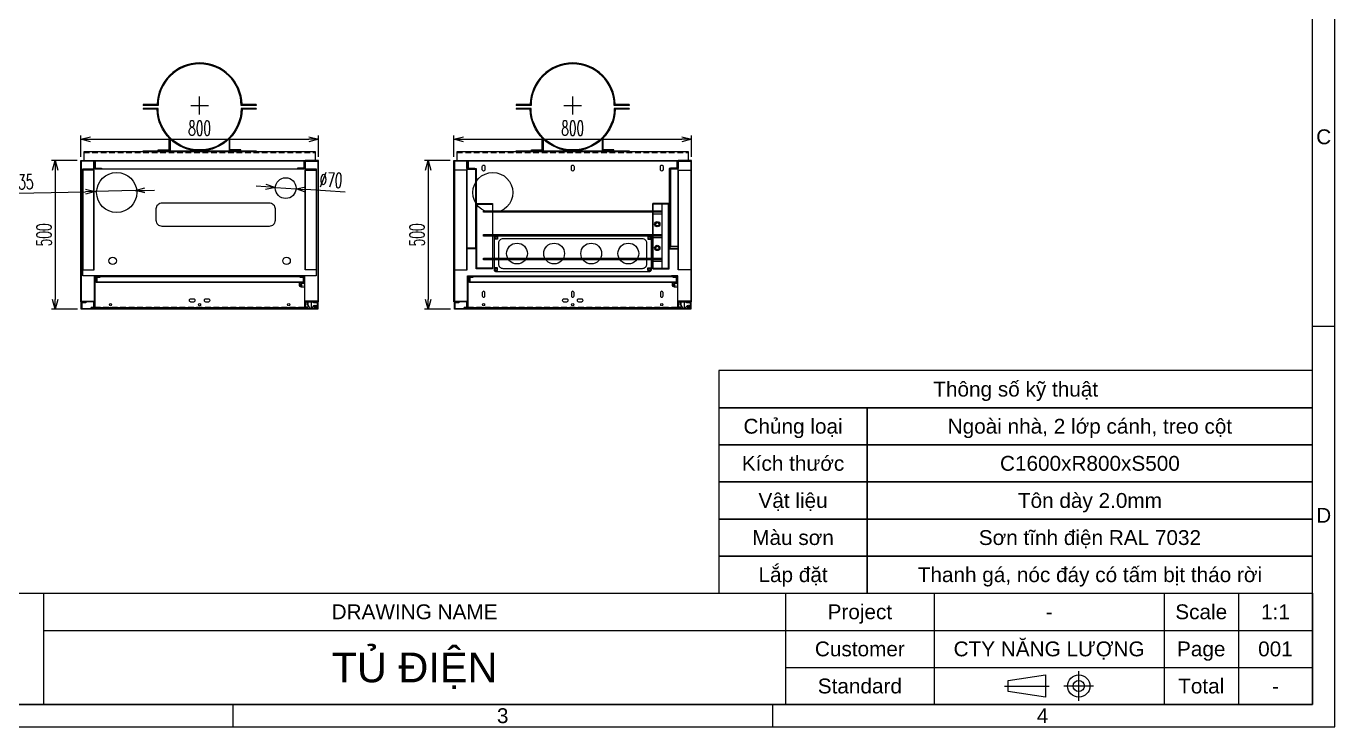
# Model space of a CAD drawing. Header units: millimetres. Extents: x -4798 to 103231, y 23514 to 54248.
# Drawn here: x -1781 to 2627, y 37689 to 40049 of the extents above; entities that cross this region are included whole.
import ezdxf
from ezdxf.enums import TextEntityAlignment as Align

# ---------------------------------------------------------------- set-up
doc = ezdxf.new("R2010")
doc.units = ezdxf.units.MM
doc.header["$LTSCALE"] = 3
doc.linetypes.add('ACAD_ISO04W100', pattern=[30, 24, -3, 0, -3])
doc.linetypes.add('HIDDEN', pattern=[9.525, 6.35, -3.175])
doc.layers.add('@.DM. KÍCH THƯỚC', color=8, linetype='Continuous', lineweight=20, transparency=0.2)
for name, color, linetype in [('@.DM. NÉT CHÍNH', 7, 'Continuous'), ('@.TEXT', 7, 'Continuous'), ('@.VISIBLE', 7, 'Continuous'), ('centerline', 6, 'ACAD_ISO04W100'), ('EQUIPMENT', 4, 'Continuous'), ('equipments', 2, 'Continuous')]:
    doc.layers.add(name, color=color, linetype=linetype)
doc.styles.add('Ann_w01', font='romans.shx', dxfattribs={"width": 0.6, "bigfont": 'chineset.shx'})
doc.styles.add('Arial', font='arial.ttf')
doc.dimstyles.new('Dim 01_SC25', dxfattribs={"dimscale": 25, "dimtxt": 2, "dimasz": 1.3, "dimexe": 0.5, "dimexo": 0.5, "dimgap": 0.5, "dimtad": 1, "dimdec": 1, "dimzin": 12, "dimdsep": 46, "dimtxsty": 'Ann_w01', "dimblk": 'OPEN30', "dimcen": 1.5, "dimclrd": 6, "dimclre": 6, "dimclrt": 3, "dimadec": 1, "dimazin": 3, "dimtm": 1e-09, "dimtfac": 1, "dimtdec": 1, "dimtix": 1, "dimtmove": 0, "dimatfit": 3, "dimldrblk": 'OPEN30', "dimfxl": 0, "dimtolj": 1, "dimlwd": 0, "dimlwe": 0, "dimarcsym": 0})

# ---------------------------------------------------------------- blocks, each defined once
blk = doc.blocks.new('HL011-1 Top')
at = {"layer": 'centerline'}
for p, q in [((-20.3, 18.5), (-20.3, 16.5)), ((-3.8, 0), (4.2, 0)), ((0.2, 4), (0.2, -4))]:
    blk.add_line(p, q, dxfattribs=at)
at = {"layer": 'EQUIPMENT'}
for points in [[(-26, 17.5), (-26, 5.8, 0.131652), (-25.9, 5.3), (-26, 5.5), (-28, 5.5), (-28, 17.5), (-15, 17.5), (-15, 0, 0.414214), (-13, -2), (-10.3, -2)], [(-9.9, -3), (-10.3, -2), (-4, 4.2, -1.496606), (0.2, -6), (-19.3, -6), (-20.5, -6), (-20.5, -4), (-20.5, -4)]]:
    blk.add_lwpolyline(points, format="xyb", dxfattribs=at)
blk.add_lwpolyline([(-25.9, 5.3), (-19.3, -6), (-18.8, -5)], dxfattribs=at)
blk.add_circle((0.2, 0), 3.5, dxfattribs=at)
blk = doc.blocks.new('HL012-2')
at = {"color": 6}
for p, q in [((-3, 0), (3, 0)), ((0, 3), (0, -3))]:
    blk.add_line(p, q, dxfattribs=at)
at = {"color": 1, "linetype": 'Continuous'}
for p, q in [((11.1, 0), (8.6, 0)), ((0, -9), (0, -11))]:
    blk.add_line(p, q, dxfattribs=at)
at = {"color": 8}
blk.add_circle((0, 0), 2.5, dxfattribs=at)
at = {"layer": 'equipments'}
for p, q in [((-6, 0), (-6, -10)), ((10.5, 6), (0, 6)), ((10.5, -6), (10.5, 6)), ((-6, -10), (6, -10)), ((10.5, -6), (0, -6)), ((6, -6), (6, -10))]:
    blk.add_line(p, q, dxfattribs=at)
blk.add_arc((0, 0), 6, 90, 270, dxfattribs=at)
blk = doc.blocks.new('_Open30')
at = {"color": 0, "linetype": 'ByBlock', "lineweight": -2}
for p, q in [((-1, 0.27), (0, 0)), ((0, 0), (-1, -0.27)), ((0, 0), (-1, 0))]:
    blk.add_line(p, q, dxfattribs=at)
blk = doc.blocks.new('*D112')
at = {"layer": '@.DM. KÍCH THƯỚC', "color": 6, "lineweight": 0}
for p, q in [((-1597, 39608.3), (-1597, 39680.3)), ((-797, 39608.3), (-797, 39680.3)), ((-1564.5, 39667.8), (-829.5, 39667.8))]:
    blk.add_line(p, q, dxfattribs=at)
at = {"layer": 'Defpoints', "color": 0}
for p in [(-797, 39667.8), (-1597, 39595.8), (-797, 39595.8)]:
    blk.add_point(p, dxfattribs=at)
at = {"layer": '@.DM. KÍCH THƯỚC', "color": 6, "lineweight": 0, "xscale": 32.5, "yscale": 32.5, "zscale": 32.5, "rotation": 180}
blk.add_blockref('_Open30', (-1597, 39667.8), dxfattribs=at)
at = {"layer": '@.DM. KÍCH THƯỚC', "color": 6, "lineweight": 0, "xscale": 32.5, "yscale": 32.5, "zscale": 32.5}
blk.add_blockref('_Open30', (-797, 39667.8), dxfattribs=at)
at = {"layer": '@.DM. KÍCH THƯỚC', "color": 3, "insert": (-1197, 39705.3), "char_height": 50, "attachment_point": 5, "style": 'Ann_w01'}
blk.add_mtext('\\A1;800', dxfattribs=at)
blk = doc.blocks.new('*D113')
at = {"layer": '@.DM. KÍCH THƯỚC', "color": 6, "lineweight": 0}
for p, q in [((-1609.5, 39595.8), (-1696.3, 39595.8)), ((-1683.8, 39563.3), (-1683.8, 39128.3)), ((-1608, 39095.8), (-1696.3, 39095.8))]:
    blk.add_line(p, q, dxfattribs=at)
at = {"layer": 'Defpoints', "color": 0}
for p in [(-1597, 39595.8), (-1683.8, 39095.8), (-1595.5, 39095.8)]:
    blk.add_point(p, dxfattribs=at)
at = {"layer": '@.DM. KÍCH THƯỚC', "color": 6, "lineweight": 0, "xscale": 32.5, "yscale": 32.5, "zscale": 32.5}
for p, rotation in [((-1683.8, 39595.8), 90), ((-1683.8, 39095.8), 270)]:
    blk.add_blockref('_Open30', p, dxfattribs=dict(at, rotation=rotation))
at = {"layer": '@.DM. KÍCH THƯỚC', "color": 3, "insert": (-1721.3, 39345.8), "char_height": 50, "attachment_point": 5, "rotation": 90, "style": 'Ann_w01'}
blk.add_mtext('\\A1;500', dxfattribs=at)
blk = doc.blocks.new('*D115')
at = {"layer": '@.DM. KÍCH THƯỚC', "color": 6, "lineweight": 0}
for p, q in [((-340.4, 39608.3), (-340.4, 39680.3)), ((459.6, 39608.3), (459.6, 39680.3)), ((-307.9, 39667.8), (427.1, 39667.8))]:
    blk.add_line(p, q, dxfattribs=at)
at = {"layer": 'Defpoints', "color": 0}
for p in [(459.6, 39667.8), (-340.4, 39595.8), (459.6, 39595.8)]:
    blk.add_point(p, dxfattribs=at)
at = {"layer": '@.DM. KÍCH THƯỚC', "color": 6, "lineweight": 0, "xscale": 32.5, "yscale": 32.5, "zscale": 32.5, "rotation": 180}
blk.add_blockref('_Open30', (-340.4, 39667.8), dxfattribs=at)
at = {"layer": '@.DM. KÍCH THƯỚC', "color": 6, "lineweight": 0, "xscale": 32.5, "yscale": 32.5, "zscale": 32.5}
blk.add_blockref('_Open30', (459.6, 39667.8), dxfattribs=at)
at = {"layer": '@.DM. KÍCH THƯỚC', "color": 3, "insert": (59.6, 39705.3), "char_height": 50, "attachment_point": 5, "style": 'Ann_w01'}
blk.add_mtext('\\A1;800', dxfattribs=at)
blk = doc.blocks.new('*D116')
at = {"layer": '@.DM. KÍCH THƯỚC', "color": 6, "lineweight": 0}
for p, q in [((-352.9, 39595.8), (-439.7, 39595.8)), ((-427.2, 39563.3), (-427.2, 39128.3)), ((-351.4, 39095.8), (-439.7, 39095.8))]:
    blk.add_line(p, q, dxfattribs=at)
at = {"layer": 'Defpoints', "color": 0}
for p in [(-340.4, 39595.8), (-427.2, 39095.8), (-338.9, 39095.8)]:
    blk.add_point(p, dxfattribs=at)
at = {"layer": '@.DM. KÍCH THƯỚC', "color": 6, "lineweight": 0, "xscale": 32.5, "yscale": 32.5, "zscale": 32.5}
for p, rotation in [((-427.2, 39595.8), 90), ((-427.2, 39095.8), 270)]:
    blk.add_blockref('_Open30', p, dxfattribs=dict(at, rotation=rotation))
at = {"layer": '@.DM. KÍCH THƯỚC', "color": 3, "insert": (-464.7, 39345.8), "char_height": 50, "attachment_point": 5, "rotation": 90, "style": 'Ann_w01'}
blk.add_mtext('\\A1;500', dxfattribs=at)
blk = doc.blocks.new('A$C7074bf0e')
at = {"layer": '@.DM. NÉT CHÍNH', "color": 6}
for p, q in [((190, 126), (190, 186)), ((160, 156), (220, 156))]:
    blk.add_line(p, q, dxfattribs=at)
at = {"layer": '@.DM. NÉT CHÍNH'}
for p, q in [((0, 159), (0, 156)), ((0, 146), (0, 143)), ((25, 156), (25, 159)), ((25, 143), (25, 146)), ((355, 156), (355, 159)), ((355, 143), (355, 146)), ((380, 159), (380, 156)), ((380, 146), (380, 143)), ((25, 0), (25, 3)), ((355, 0), (355, 3))]:
    blk.add_line(p, q, dxfattribs=at)
for points in [[(380, 159), (333, 159, 0.979236), (47, 159), (0, 159)], [(380, 156), (330, 156, 1), (50, 156), (0, 156)], [(380, 146), (330, 146, -1), (50, 146), (0, 146)], [(380, 143), (333, 143, -0.979236), (47, 143), (0, 143)]]:
    blk.add_lwpolyline(points, format="xyb", dxfattribs=at)
for points in [[(0, 3), (380, 3), (380, 0), (0, 0)], [(50.8, 6), (87.8, 6), (87.8, 43), (90.8, 43), (90.8, 3), (50.8, 3)], [(329.2, 6), (292.2, 6), (292.2, 43), (289.2, 43), (289.2, 3), (329.2, 3)]]:
    blk.add_lwpolyline(points, close=True, dxfattribs=at)
blk = doc.blocks.new('Standard ISO')
at = {"color": 6}
for p, q in [((4, -2), (4, 2)), ((-6, 0), (0, 0)), ((6, 0), (2, 0))]:
    blk.add_line(p, q, dxfattribs=at)
blk.add_lwpolyline([(-0.5, 1.5), (-0.5, -1.5), (-5.5, -0.75), (-5.5, 0.75), (-0.5, 1.5)])
for radius in [1.5, 0.75]:
    blk.add_circle((4, 0), radius)
blk = doc.blocks.new('KHUNG BAN VE (Made by Tung)')
at = {"layer": '@.VISIBLE', "color": 8}
for p, q in [((294, 54), (297, 54)), ((123, 18), (123, 3)), ((223, 18), (223, 3)), ((243, 18), (243, 3)), ((274, 18), (274, 3)), ((284, 18), (284, 3)), ((123, 13), (294, 13)), ((223, 8), (294, 8)), ((148.5, 3), (148.5, 0)), ((221.25, 3), (221.25, 0))]:
    blk.add_line(p, q, dxfattribs=at)
for points in [[(0, 0), (297, 0), (297, 210), (0, 210)], [(3, 3), (294, 3), (294, 207), (3, 207)], [(3, 18), (294, 18), (294, 3), (3, 3)]]:
    blk.add_lwpolyline(points, close=True, dxfattribs=at)
blk.add_blockref('Standard ISO', (258.5, 5.5))
at = {"layer": '@.TEXT', "color": 1, "style": 'Arial'}
for s, p in [('C', (295.5, 79.5)), ('D', (295.5, 28.5)), ('3', (184.875, 1.5)), ('4', (257.625, 1.5))]:
    blk.add_text(s, height=2, dxfattribs=at).set_placement(p, align=Align.MIDDLE_CENTER)
at = {"layer": '@.TEXT', "color": 2, "style": 'Arial'}
for s, p in [('DRAWING NAME', (173, 15.5)), ('Project', (233, 15.5)), ('Scale', (279, 15.5)), ('Customer', (233, 10.5)), ('Page', (279, 10.5)), ('Standard', (233, 5.5)), ('Total', (279, 5.5))]:
    blk.add_text(s, height=2, dxfattribs=at).set_placement(p, align=Align.MIDDLE_CENTER)
at = {"layer": '@.TEXT', "color": 1, "style": 'Arial'}
for tag, height, p in [('DESIGNER_NAME', 2, (38, 15.5)), ('PROJECT_CODE', 2, (258.5, 15.5)), ('SCALE', 2, (289, 15.5)), ('APPROVED_NAME', 2, (38, 10.5)), ('CUSTOMER_NAME', 2, (258.5, 10.5)), ('PAGE', 2, (289, 10.5)), ('DRAWING_NAME', 4, (173, 8)), ('TOTAL', 2, (289, 5.5))]:
    blk.add_attdef(tag, text='', height=height, dxfattribs=at).set_placement(p, align=Align.MIDDLE_CENTER)
blk = doc.blocks.new('Bảng thông số (Made by Tung)')
at = {"color": 8}
for points in [[(-80, 25), (0, 25), (0, 30), (-80, 30)], [(-80, 20), (-60, 20), (-60, 25), (-80, 25)], [(-60, 20), (0, 20), (0, 25), (-60, 25)], [(-80, 15), (-60, 15), (-60, 20), (-80, 20)], [(-60, 15), (0, 15), (0, 20), (-60, 20)], [(-80, 10), (-60, 10), (-60, 15), (-80, 15)], [(-60, 10), (0, 10), (0, 15), (-60, 15)], [(-80, 5), (-60, 5), (-60, 10), (-80, 10)], [(-60, 5), (0, 5), (0, 10), (-60, 10)], [(-80, 0), (-60, 0), (-60, 5), (-80, 5)], [(-60, 0), (0, 0), (0, 5), (-60, 5)]]:
    blk.add_lwpolyline(points, close=True, dxfattribs=at)
at = {"color": 4, "style": 'Arial'}
for tag, p in [('FORM', (-30, 22.5)), ('SIZE', (-30, 17.5)), ('MATERIAL', (-30, 12.5)), ('PAINTING', (-30, 7.5)), ('ASSEMBLY', (-30, 2.5))]:
    blk.add_attdef(tag, text='', height=2, dxfattribs=at).set_placement(p, align=Align.MIDDLE_CENTER)
at = {"layer": '@.TEXT', "color": 1, "style": 'Arial'}
blk.add_text('Thông số kỹ thuật', height=2, dxfattribs=at).set_placement((-40, 27.5), align=Align.MIDDLE_CENTER)
at = {"layer": '@.TEXT', "color": 2, "style": 'Arial'}
for s, p in [('Chủng loại', (-70, 22.5)), ('Kích thước', (-70, 17.5)), ('Vật liệu', (-70, 12.5)), ('Màu sơn', (-70, 7.5)), ('Lắp đặt', (-70, 2.5))]:
    blk.add_text(s, height=2, dxfattribs=at).set_placement(p, align=Align.MIDDLE_CENTER)
blk = doc.blocks.new('*D132')
at = {"layer": '@.VISIBLE', "color": 6, "lineweight": 0}
for p, q in [((-974.4, 39507.7), (-1006.8, 39509.8)), ((-942, 39505.6), (-872.1, 39501)), ((-706.8, 39490.2), (-839.7, 39498.9))]:
    blk.add_line(p, q, dxfattribs=at)
at = {"layer": 'Defpoints', "color": 0}
for p in [(-942, 39505.6), (-872.1, 39501)]:
    blk.add_point(p, dxfattribs=at)
at = {"layer": '@.VISIBLE', "color": 6, "lineweight": 0, "xscale": 32.5, "yscale": 32.5, "zscale": 32.5}
for p, rotation in [((-942, 39505.6), 356.2604883923024), ((-872.1, 39501), 176.2604883923024)]:
    blk.add_blockref('_Open30', p, dxfattribs=dict(at, rotation=rotation))
at = {"layer": '@.VISIBLE', "color": 3, "insert": (-754.6, 39530.9), "char_height": 50, "attachment_point": 5, "rotation": 356.2605, "style": 'Ann_w01'}
blk.add_mtext('\\A1;∅70', dxfattribs=at)
blk = doc.blocks.new('*D133')
at = {"layer": '@.VISIBLE', "color": 6, "lineweight": 0}
for p, q in [((-1872, 39484.8), (-1581.3, 39491.3)), ((-1413.9, 39495), (-1548.9, 39492)), ((-1381.4, 39495.8), (-1348.9, 39496.5))]:
    blk.add_line(p, q, dxfattribs=at)
at = {"layer": 'Defpoints', "color": 0}
for p in [(-1548.9, 39492), (-1413.9, 39495)]:
    blk.add_point(p, dxfattribs=at)
at = {"layer": '@.VISIBLE', "color": 6, "lineweight": 0, "xscale": 32.5, "yscale": 32.5, "zscale": 32.5}
for p, rotation in [((-1548.9, 39492), 1.284613767982935), ((-1413.9, 39495), 181.2846137679829)]:
    blk.add_blockref('_Open30', p, dxfattribs=dict(at, rotation=rotation))
at = {"layer": '@.VISIBLE', "color": 3, "insert": (-1808.2, 39523.7), "char_height": 50, "attachment_point": 5, "rotation": 1.2846, "style": 'Ann_w01'}
blk.add_mtext('\\A1;∅135', dxfattribs=at)
blk = doc.blocks.new('*U283')
at = {"color": 252}
for p, q in [((-85, 35), (-85, 5)), ((-75, 35), (-75, 5)), ((-5, 35), (-5, 5)), ((5, 35), (5, 5)), ((75, 35), (75, 5)), ((85, 35), (85, 5))]:
    blk.add_line(p, q, dxfattribs=at)
at = {"color": 1}
blk.add_lwpolyline([(-110, 5), (-110, 35), (110, 35), (110, 5)], close=True, dxfattribs=at)
at = {"color": 252}
for centre, radius in [((-40, 20), 9), ((-40, 20), 5.5), ((40, 20), 9), ((40, 20), 5.5)]:
    blk.add_circle(centre, radius, dxfattribs=at)

msp = doc.modelspace()

# ---------------------------------------------------------------- linework, layer by layer
at = {"layer": '@.DM. NÉT CHÍNH', "linetype": 'HIDDEN'}
for p, q in [((-1587.05, 39622.8), (-807.05, 39622.8)), ((-330.41, 39622.8), (449.59, 39622.8))]:
    msp.add_line(p, q, dxfattribs=at)
at = {"layer": '@.DM. NÉT CHÍNH', "color": 1}
for p, q in [((-1553.55, 39228.3), (-1553.55, 39563.3)), ((-840.55, 39228.3), (-840.55, 39563.3)), ((-296.91, 39228.3), (-296.91, 39563.3)), ((416.09, 39228.3), (416.09, 39563.3))]:
    msp.add_line(p, q, dxfattribs=at)
at = {"layer": '@.DM. NÉT CHÍNH', "color": 6}
for p, q in [((-1530.05, 39207.3), (-864.05, 39207.3)), ((-1530.05, 39205.8), (-864.05, 39205.8)), ((-273.41, 39207.3), (392.59, 39207.3)), ((-273.41, 39205.8), (392.59, 39205.8)), ((-1550.05, 39100.8), (-844.05, 39100.8)), ((-293.41, 39100.8), (412.59, 39100.8))]:
    msp.add_line(p, q, dxfattribs=at)
at = {"layer": '@.DM. NÉT CHÍNH', "color": 6, "linetype": 'HIDDEN'}
for p, q in [((-1550.05, 39102.3), (-844.05, 39102.3)), ((-293.41, 39102.3), (412.59, 39102.3))]:
    msp.add_line(p, q, dxfattribs=at)
at = {"layer": '@.DM. NÉT CHÍNH'}
for points in [[(-1553.55, 39102.3), (-1553.55, 39120.8), (-1597.05, 39120.8), (-1597.05, 39595.8), (-1552.05, 39595.8), (-1552.05, 39570.8), (-1527.05, 39570.8), (-1527.05, 39569.3), (-1553.55, 39569.3), (-1553.55, 39594.3), (-1595.55, 39594.3), (-1595.55, 39122.3), (-1552.05, 39122.3), (-1552.05, 39102.3)], [(-1587.05, 39595.8), (-807.05, 39595.8), (-807.05, 39625.8), (-1587.05, 39625.8)], [(-840.55, 39102.3), (-840.55, 39120.8), (-797.05, 39120.8), (-797.05, 39595.8), (-842.05, 39595.8), (-842.05, 39570.8), (-867.05, 39570.8), (-867.05, 39569.3), (-840.55, 39569.3), (-840.55, 39594.3), (-798.55, 39594.3), (-798.55, 39122.3), (-842.05, 39122.3), (-842.05, 39102.3)], [(-296.91, 39102.3), (-296.91, 39120.8), (-340.41, 39120.8), (-340.41, 39595.8), (-295.41, 39595.8), (-295.41, 39570.8), (-270.41, 39570.8), (-270.41, 39569.3), (-296.91, 39569.3), (-296.91, 39594.3), (-338.91, 39594.3), (-338.91, 39122.3), (-295.41, 39122.3), (-295.41, 39102.3)], [(-330.41, 39595.8), (449.59, 39595.8), (449.59, 39625.8), (-330.41, 39625.8)], [(416.09, 39102.3), (416.09, 39120.8), (459.59, 39120.8), (459.59, 39595.8), (414.59, 39595.8), (414.59, 39570.8), (389.59, 39570.8), (389.59, 39569.3), (416.09, 39569.3), (416.09, 39594.3), (458.09, 39594.3), (458.09, 39122.3), (414.59, 39122.3), (414.59, 39102.3)]]:
    msp.add_lwpolyline(points, close=True, dxfattribs=at)
at = {"layer": '@.DM. NÉT CHÍNH', "color": 4}
for points in [[(-1550.55, 39571.8), (-1550.55, 39595.8), (-843.55, 39595.8), (-843.55, 39571.8), (-845.05, 39571.8), (-845.05, 39594.3), (-1549.05, 39594.3), (-1549.05, 39571.8)], [(-293.91, 39571.8), (-293.91, 39595.8), (413.09, 39595.8), (413.09, 39571.8), (411.59, 39571.8), (411.59, 39594.3), (-292.41, 39594.3), (-292.41, 39571.8)], [(-858.05, 39203.8), (-846.05, 39203.8), (-846.05, 39185.8), (-1545.05, 39185.8), (-1545.05, 39203.8), (-1533.05, 39203.8), (-1533.05, 39202.3), (-1543.55, 39202.3), (-1543.55, 39187.3), (-847.55, 39187.3), (-847.55, 39202.3), (-858.05, 39202.3)], [(398.59, 39203.8), (410.59, 39203.8), (410.59, 39185.8), (-288.41, 39185.8), (-288.41, 39203.8), (-276.41, 39203.8), (-276.41, 39202.3), (-286.91, 39202.3), (-286.91, 39187.3), (409.09, 39187.3), (409.09, 39202.3), (398.59, 39202.3)], [(-813.55, 39118.8), (-798.55, 39118.8), (-798.55, 39095.8), (-1595.55, 39095.8), (-1595.55, 39118.8), (-1580.55, 39118.8), (-1580.55, 39117.3), (-1594.05, 39117.3), (-1594.05, 39097.3), (-800.05, 39097.3), (-800.05, 39117.3), (-813.55, 39117.3)], [(443.09, 39118.8), (458.09, 39118.8), (458.09, 39095.8), (-338.91, 39095.8), (-338.91, 39118.8), (-323.91, 39118.8), (-323.91, 39117.3), (-337.41, 39117.3), (-337.41, 39097.3), (456.59, 39097.3), (456.59, 39117.3), (443.09, 39117.3)]]:
    msp.add_lwpolyline(points, close=True, dxfattribs=at)
at = {"layer": '@.DM. NÉT CHÍNH', "color": 3}
msp.add_lwpolyline([(-1590.05, 39568.3), (-804.05, 39568.3), (-804.05, 39208.3), (-1590.05, 39208.3)], close=True, dxfattribs=at)
at = {"layer": '@.DM. NÉT CHÍNH', "color": 1}
for points in [[(-1552.05, 39228.3), (-1552.05, 39563.3), (-1590.05, 39563.3), (-1590.05, 39228.3)], [(-842.05, 39228.3), (-842.05, 39563.3), (-804.05, 39563.3), (-804.05, 39228.3)], [(-295.41, 39228.3), (-295.41, 39563.3), (-338.41, 39563.3), (-338.41, 39228.3)], [(414.59, 39228.3), (414.59, 39563.3), (457.59, 39563.3), (457.59, 39228.3)]]:
    msp.add_lwpolyline(points, close=True, dxfattribs=at)
at = {"layer": '@.DM. NÉT CHÍNH'}
for points in [[(-235.91, 39576.3), (-235.91, 39565.3, -0.4142136), (-240.41, 39560.8), (-240.41, 39560.8, -0.4142136), (-244.91, 39565.3), (-244.91, 39576.3, -0.4142136), (-240.41, 39580.8), (-240.41, 39580.8, -0.4142136)], [(64.09, 39576.3), (64.09, 39565.3, -0.4142136), (59.59, 39560.8), (59.59, 39560.8, -0.4142136), (55.09, 39565.3), (55.09, 39576.3, -0.4142136), (59.59, 39580.8), (59.59, 39580.8, -0.4142136)], [(364.09, 39576.3), (364.09, 39565.3, -0.4142136), (359.59, 39560.8), (359.59, 39560.8, -0.4142136), (355.09, 39565.3), (355.09, 39576.3, -0.4142136), (359.59, 39580.8), (359.59, 39580.8, -0.4142136)], [(-235.91, 39140.3), (-235.91, 39151.3, 0.4142136), (-240.41, 39155.8), (-240.41, 39155.8, 0.4142136), (-244.91, 39151.3), (-244.91, 39140.3, 0.4142136), (-240.41, 39135.8), (-240.41, 39135.8, 0.4142136)], [(64.09, 39140.3), (64.09, 39151.3, 0.4142136), (59.59, 39155.8), (59.59, 39155.8, 0.4142136), (55.09, 39151.3), (55.09, 39140.3, 0.4142136), (59.59, 39135.8), (59.59, 39135.8, 0.4142136)], [(364.09, 39140.3), (364.09, 39151.3, 0.4142136), (359.59, 39155.8), (359.59, 39155.8, 0.4142136), (355.09, 39151.3), (355.09, 39140.3, 0.4142136), (359.59, 39135.8), (359.59, 39135.8, 0.4142136)]]:
    msp.add_lwpolyline(points, format="xyb", close=True, dxfattribs=at)
at = {"layer": '@.DM. NÉT CHÍNH', "color": 6}
for points in [[(-1530.05, 39205.8), (-1550.05, 39205.8), (-1550.05, 39100.8), (-1562.05, 39100.8), (-1562.05, 39102.3), (-1551.55, 39102.3), (-1551.55, 39207.3), (-1530.05, 39207.3)], [(-864.05, 39205.8), (-844.05, 39205.8), (-844.05, 39100.8), (-832.05, 39100.8), (-832.05, 39102.3), (-842.55, 39102.3), (-842.55, 39207.3), (-864.05, 39207.3)], [(-273.41, 39205.8), (-293.41, 39205.8), (-293.41, 39100.8), (-305.41, 39100.8), (-305.41, 39102.3), (-294.91, 39102.3), (-294.91, 39207.3), (-273.41, 39207.3)], [(392.59, 39205.8), (412.59, 39205.8), (412.59, 39100.8), (424.59, 39100.8), (424.59, 39102.3), (414.09, 39102.3), (414.09, 39207.3), (392.59, 39207.3)]]:
    msp.add_lwpolyline(points, close=True, dxfattribs=at)
for points in [[(-1232.05, 39125.3), (-1232.05, 39125.3, 0.4142136), (-1227.55, 39120.8), (-1216.55, 39120.8, 0.4142136), (-1212.05, 39125.3), (-1212.05, 39125.3, 0.4142136), (-1216.55, 39129.8), (-1227.55, 39129.8, 0.4142136)], [(-1182.05, 39125.3), (-1182.05, 39125.3, 0.4142136), (-1177.55, 39120.8), (-1166.55, 39120.8, 0.4142136), (-1162.05, 39125.3), (-1162.05, 39125.3, 0.4142136), (-1166.55, 39129.8), (-1177.55, 39129.8, 0.4142136)], [(24.59, 39125.3), (24.59, 39125.3, 0.4142136), (29.09, 39120.8), (40.09, 39120.8, 0.4142136), (44.59, 39125.3), (44.59, 39125.3, 0.4142136), (40.09, 39129.8), (29.09, 39129.8, 0.4142136)], [(74.59, 39125.3), (74.59, 39125.3, 0.4142136), (79.09, 39120.8), (90.09, 39120.8, 0.4142136), (94.59, 39125.3), (94.59, 39125.3, 0.4142136), (90.09, 39129.8), (79.09, 39129.8, 0.4142136)]]:
    msp.add_lwpolyline(points, format="xyb", close=True, dxfattribs=at)
at = {"layer": '@.DM. NÉT CHÍNH'}
for centre in [(-1490.05, 39258.3), (-904.05, 39258.3)]:
    msp.add_circle(centre, 12.5, dxfattribs=at)
at = {"layer": '@.DM. NÉT CHÍNH', "color": 6}
for centre in [(-1497.05, 39110.8), (-1197.05, 39110.8), (-897.05, 39110.8), (-240.41, 39110.8), (59.59, 39110.8), (359.59, 39110.8)]:
    msp.add_circle(centre, 3.5, dxfattribs=at)
at = {"layer": '@.VISIBLE'}
for points in [[(-265.41, 39299.34), (-295.41, 39299.34), (-295.41, 39569.3), (-265.41, 39569.3)], [(-267.41, 39301.34), (-295.41, 39301.34), (-295.41, 39567.3), (-267.41, 39567.3)], [(384.59, 39299.34), (414.59, 39299.34), (414.59, 39569.3), (384.59, 39569.3)], [(386.59, 39301.34), (414.59, 39301.34), (414.59, 39567.3), (386.59, 39567.3)], [(389.59, 39307.94), (414.59, 39307.94), (414.59, 39569.3), (389.59, 39569.3)]]:
    msp.add_lwpolyline(points, close=True, dxfattribs=at)
for points in [[(-1323.05, 39454.27), (-963.05, 39454.27, -0.4142136), (-943.05, 39434.27), (-943.05, 39394.27, -0.4142136), (-963.05, 39374.27), (-1323.05, 39374.27, -0.4142136), (-1343.05, 39394.27), (-1343.05, 39434.27, -0.4142136)], [(-200.41, 39222.86), (319.59, 39222.86, 0.4142136), (324.59, 39227.86), (324.59, 39337.86, 0.4142136), (319.59, 39342.86), (-200.41, 39342.86, 0.4142136), (-205.41, 39337.86), (-205.41, 39227.86, 0.4142136)]]:
    msp.add_lwpolyline(points, format="xyb", close=True, dxfattribs=at)
at = {"layer": '@.VISIBLE', "color": 4}
for points in [[(-210.41, 39231.84), (-265.41, 39231.84), (-265.41, 39451.8), (-210.41, 39451.8)], [(-210.41, 39233.84), (-263.41, 39233.84), (-263.41, 39449.8), (-210.41, 39449.8)], [(329.59, 39231.84), (384.59, 39231.84), (384.59, 39451.8), (329.59, 39451.8)], [(329.59, 39233.84), (382.59, 39233.84), (382.59, 39449.8), (329.59, 39449.8)]]:
    msp.add_lwpolyline(points, close=True, dxfattribs=at)
at = {"layer": '@.VISIBLE', "color": 2}
for points in [[(-240.41, 39426.8), (359.59, 39426.8), (359.59, 39421.8), (-240.41, 39421.8)], [(-202.16, 39339.61), (-193.66, 39339.61), (-193.66, 39331.11), (-202.16, 39331.11)], [(321.34, 39339.61), (312.84, 39339.61), (312.84, 39331.11), (321.34, 39331.11)], [(-202.16, 39226.11), (-193.66, 39226.11), (-193.66, 39234.61), (-202.16, 39234.61)], [(321.34, 39226.11), (312.84, 39226.11), (312.84, 39234.61), (321.34, 39234.61)]]:
    msp.add_lwpolyline(points, close=True, dxfattribs=at)
at = {"layer": '@.VISIBLE', "color": 3}
msp.add_lwpolyline([(-240.41, 39346.8), (359.59, 39346.8), (359.59, 39341.8), (-240.41, 39341.8)], close=True, dxfattribs=at)
at = {"layer": '@.VISIBLE', "color": 2}
msp.add_lwpolyline([(-175.41, 39232.86), (294.59, 39232.86, 0.4142136), (309.59, 39247.86), (309.59, 39317.86, 0.4142136), (294.59, 39332.86), (-175.41, 39332.86, 0.4142136), (-190.41, 39317.86), (-190.41, 39247.86, 0.4142136)], format="xyb", close=True, dxfattribs=at)
at = {"layer": '@.VISIBLE', "color": 1}
msp.add_lwpolyline([(-240.41, 39266.8), (359.59, 39266.8), (359.59, 39261.8), (-240.41, 39261.8)], close=True, dxfattribs=at)
at = {"layer": '@.VISIBLE'}
for centre, radius in [((-1476.37, 39488.53), 67.5), ((-209.44, 39488.33), 67.5), ((-907.05, 39503.3), 35), ((-197.91, 39335.36), 3.5), ((317.09, 39335.36), 3.5), ((-127.91, 39282.86), 35), ((-2.91, 39282.86), 35), ((122.09, 39282.86), 35), ((247.09, 39282.86), 35), ((-197.91, 39230.36), 3.5), ((317.09, 39230.36), 3.5)]:
    msp.add_circle(centre, radius, dxfattribs=at)

# ---------------------------------------------------------------- block references
at = {"rotation": 89.99999999999999}
msp.add_blockref('*U283', (364.61, 39341.8), dxfattribs=at)
at = {"xscale": 25, "yscale": 25, "zscale": 25}
msp.add_blockref('Bảng thông số (Made by Tung)', (2551.97, 38138.72), dxfattribs=at).add_auto_attribs({'MATERIAL': 'Tôn dày 2.0mm', 'ASSEMBLY': 'Thanh gá, nóc đáy có tấm bịt tháo rời', 'PAINTING': 'Sơn tĩnh điện RAL 7032', 'SIZE': 'C1600xR800xS500', 'FORM': 'Ngoài nhà, 2 lớp cánh, treo cột'})
at = {"layer": '@.DM. NÉT CHÍNH'}
for p in [(-1387.05, 39625.8), (-130.41, 39625.8)]:
    msp.add_blockref('A$C7074bf0e', p, dxfattribs=at)
at = {"layer": '@.VISIBLE'}
ref = msp.add_blockref('KHUNG BAN VE (Made by Tung)', (-4798.03, 37688.72), dxfattribs=dict(at, xscale=25, yscale=25, zscale=25))
ref.add_attrib('TOTAL', '-', dxfattribs={"layer": '@.TEXT', "color": 1, "height": 50, "style": 'Arial'}).set_placement((2426.97, 37826.22), align=Align.MIDDLE_CENTER)
ref.add_attrib('PAGE', '001', dxfattribs={"layer": '@.TEXT', "color": 1, "height": 50, "style": 'Arial'}).set_placement((2426.97, 37951.22), align=Align.MIDDLE_CENTER)
ref.add_attrib('SCALE', '1:1', dxfattribs={"layer": '@.TEXT', "color": 1, "height": 50, "style": 'Arial'}).set_placement((2426.97, 38076.22), align=Align.MIDDLE_CENTER)
ref.add_attrib('CUSTOMER_NAME', 'CTY NĂNG LƯỢNG', dxfattribs={"layer": '@.TEXT', "color": 1, "height": 50, "style": 'Arial'}).set_placement((1664.47, 37951.22), align=Align.MIDDLE_CENTER)
ref.add_attrib('PROJECT_CODE', '-', dxfattribs={"layer": '@.TEXT', "color": 1, "height": 50, "style": 'Arial'}).set_placement((1664.47, 38076.22), align=Align.MIDDLE_CENTER)
ref.add_attrib('DRAWING_NAME', 'TỦ ĐIỆN', dxfattribs={"layer": '@.TEXT', "color": 1, "height": 100, "style": 'Arial'}).set_placement((-473.03, 37888.72), align=Align.MIDDLE_CENTER)
at = {"layer": 'equipments', "lineweight": 0, "xscale": -1, "rotation": 180}
for p in [(-854.55, 39175.8), (402.09, 39175.8)]:
    msp.add_blockref('HL012-2', p, dxfattribs=at)
at = {"layer": 'equipments'}
for p in [(-806.75, 39103.3), (449.89, 39103.3)]:
    msp.add_blockref('HL011-1 Top', p, dxfattribs=at)

# ---------------------------------------------------------------- dimensions: what is measured, and where the dimension line sits
at = {"layer": '@.DM. KÍCH THƯỚC'}
for base, p1, p2, picture, middle in [((-797.05, 39667.82), (-1597.05, 39595.8), (-797.05, 39595.8), '*D112', (-1197.05, 39705.32)), ((459.59, 39667.82), (-340.41, 39595.8), (459.59, 39595.8), '*D115', (59.59, 39705.32))]:
    dim = msp.add_linear_dim(base=base, p1=p1, p2=p2, dimstyle='Dim 01_SC25', dxfattribs=at)
    dim.commit()
    dim.dimension.update_dxf_attribs({"geometry": picture, "text_midpoint": middle})
for base, p1, p2, picture, middle in [((-1683.82, 39095.8), (-1597.05, 39595.8), (-1595.55, 39095.8), '*D113', (-1721.32, 39345.8)), ((-427.19, 39095.8), (-340.41, 39595.8), (-338.91, 39095.8), '*D116', (-464.69, 39345.8))]:
    dim = msp.add_linear_dim(base=base, p1=p1, p2=p2, angle=90, dimstyle='Dim 01_SC25', dxfattribs=at)
    dim.commit()
    dim.dimension.update_dxf_attribs({"geometry": picture, "text_midpoint": middle})
at = {"layer": '@.VISIBLE'}
dim = msp.add_diameter_dim_2p(p1=(-1413.89, 39495.05), p2=(-1548.86, 39492.02), dimstyle='Dim 01_SC25', dxfattribs=at)
dim.commit()
dim.dimension.update_dxf_attribs({"geometry": '*D133', "text_midpoint": (-1807.39, 39486.22), "dimtype": 163})
dim = msp.add_diameter_dim_2p(p1=(-941.97, 39505.59), p2=(-872.12, 39501.02), dimstyle='Dim 01_SC25', dxfattribs=at)
dim.commit()
dim.dimension.update_dxf_attribs({"geometry": '*D132', "text_midpoint": (-754.56, 39530.92)})

doc.saveas('drawing.dxf')
